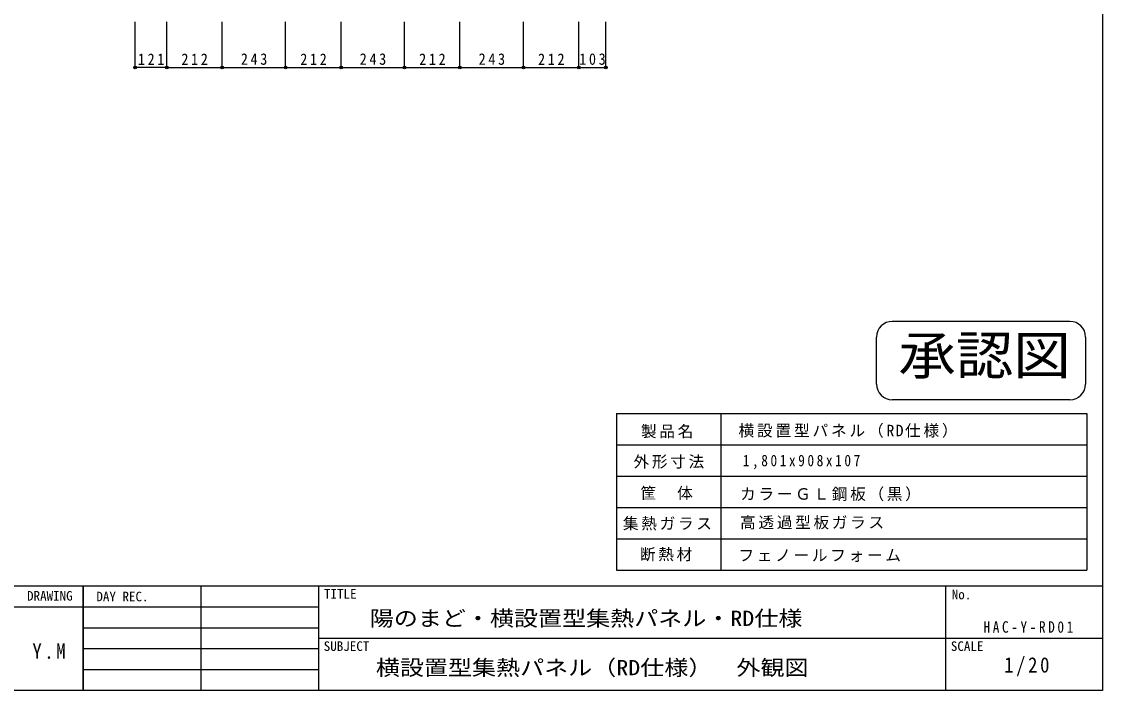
# Model space of a CAD drawing. Units: millimetres at full size, sheet at 1:20. Extents: x -8423 to 8057, y -10732 to 12708.
# Drawn here: x 3921 to 8057, y -10732 to -8173 of the extents above; entities that cross this region are included whole.
import ezdxf
from ezdxf.enums import TextEntityAlignment as Align

# ---------------------------------------------------------------- set-up
doc = ezdxf.new("R2010")
doc.units = ezdxf.units.MM
doc.header["$LTSCALE"] = 20
doc.header["$PDMODE"] = 32
doc.header["$PDSIZE"] = 10
doc.layers.add('0-0', color=4, linetype='Continuous')
doc.styles.add('ＭＳ ゴシック', font='')
doc.styles.get('ＭＳ ゴシック').set_extended_font_data('MS Gothic')

msp = doc.modelspace()

# ---------------------------------------------------------------- linework, layer by layer
at = {"layer": '0-0', "color": 5}
for p, q in [((8057.46, -5112.42), (8057.46, -10732.42)), ((-22.54, -10332.42), (8057.46, -10332.42)), ((8057.46, -10732.42), (-22.54, -10732.42))]:
    msp.add_line(p, q, dxfattribs=at)
at = {"layer": '0-0'}
for p, q in [((4355.85, -8348.68), (4355.85, -8173.7)), ((4476.85, -8348.68), (4476.85, -8173.7)), ((4476.85, -8348.68), (4476.85, -8173.7)), ((4688.85, -8348.68), (4688.85, -8173.7)), ((4931.85, -8348.68), (4931.85, -8173.7)), ((5143.85, -8348.68), (5143.85, -8173.7)), ((5386.85, -8348.68), (5386.85, -8173.7)), ((5598.85, -8348.68), (5598.85, -8173.7)), ((5841.85, -8348.68), (5841.85, -8173.7)), ((6053.85, -8348.68), (6053.85, -8173.7)), ((6156.85, -8348.68), (6156.85, -8173.7)), ((4476.85, -8348.68), (4355.85, -8348.68)), ((4476.85, -8348.68), (4688.85, -8348.68)), ((4688.85, -8348.68), (4931.85, -8348.68)), ((4931.85, -8348.68), (5143.85, -8348.68)), ((5143.85, -8348.68), (5386.85, -8348.68)), ((5386.85, -8348.68), (5598.85, -8348.68)), ((5598.85, -8348.68), (5841.85, -8348.68)), ((5841.85, -8348.68), (6053.85, -8348.68)), ((6053.85, -8348.68), (6156.85, -8348.68))]:
    msp.add_line(p, q, dxfattribs=at)
at = {"layer": '0-0', "color": 6}
for p, q in [((7933.14, -9320.14), (7253.14, -9320.14)), ((7193.14, -9560.14), (7193.14, -9380.14)), ((7993.14, -9380.14), (7993.14, -9560.14)), ((7933.14, -9620.14), (7253.14, -9620.14))]:
    msp.add_line(p, q, dxfattribs=at)
at = {"layer": '0-0', "color": 7}
for p, q in [((6197.46, -9672.42), (6197.46, -10272.42)), ((6197.46, -9672.42), (7997.46, -9672.42)), ((6597.46, -9672.42), (6597.46, -10272.42)), ((7997.46, -9672.42), (7997.46, -10272.42)), ((6197.46, -9792.42), (7997.46, -9792.42)), ((6197.46, -9912.42), (7997.46, -9912.42)), ((6197.46, -10032.42), (7997.46, -10032.42)), ((6197.46, -10152.42), (7997.46, -10152.42)), ((6197.46, -10272.42), (7997.46, -10272.42)), ((4157.46, -10332.42), (4157.46, -10732.42)), ((4607.46, -10332.42), (4607.46, -10732.42))]:
    msp.add_line(p, q, dxfattribs=at)
at = {"layer": '0-0', "color": 2}
for p, q in [((4157.46, -10732.42), (4157.46, -10332.42)), ((5057.46, -10332.42), (5057.46, -10732.42)), ((7457.46, -10332.42), (7457.46, -10732.42)), ((3297.46, -10412.42), (4157.46, -10412.42)), ((4157.46, -10412.42), (5057.46, -10412.42)), ((4157.46, -10492.42), (5057.46, -10492.42)), ((5057.46, -10532.42), (8057.46, -10532.42)), ((4157.46, -10572.42), (5057.46, -10572.42)), ((4157.46, -10652.42), (5057.46, -10652.42))]:
    msp.add_line(p, q, dxfattribs=at)
at = {"layer": '0-0', "color": 6}
for centre, start, end in [((7253.14, -9380.14), 90, 180), ((7933.14, -9380.14), 0, 90), ((7253.14, -9560.14), 180, 270), ((7933.14, -9560.14), 270, 0)]:
    msp.add_arc(centre, 60, start, end, dxfattribs=at)
at = {"layer": '0-0', "color": 5}
for p in [(4355.85, -8348.68), (4476.85, -8348.68), (4688.85, -8348.68), (4931.85, -8348.68), (5143.85, -8348.68), (5386.85, -8348.68), (5598.85, -8348.68), (5841.85, -8348.68), (6053.85, -8348.68), (6156.85, -8348.68)]:
    msp.add_point(p, dxfattribs=at)

# ---------------------------------------------------------------- texts
at = {"layer": '0-0', "color": 6, "style": 'ＭＳ ゴシック', "width": 1.1}
msp.add_text('承認図', height=146.6, dxfattribs=at).set_placement((7276.66, -9567.26), align=Align.BOTTOM_LEFT)
at = {"layer": '0-0', "style": 'ＭＳ ゴシック'}
for s, p in [('DRAWING', (3942.08, -10399.78)), ('DAY REC.', (4207.46, -10402.42)), ('TITLE', (5078.51, -10392.01)), ('No.', (7481, -10394.75)), ('SUBJECT', (5077.46, -10592.42)), ('SCALE', (7477.46, -10592.42))]:
    msp.add_text(s, height=36.66, dxfattribs=at).set_placement(p, align=Align.BOTTOM_LEFT)
at = {"layer": '0-0', "color": 7, "style": 'ＭＳ ゴシック', "width": 1.15}
for s, p in [('陽のまど・横設置型集熱パネル・RD仕様', (5253.65, -10503.59)), ('横設置型集熱パネル（RD仕様）\u3000外観図', (5277.15, -10692.27))]:
    msp.add_text(s, height=58.65, dxfattribs=at).set_placement(p, align=Align.BOTTOM_LEFT)
at = {"layer": '0-0', "color": 7, "attachment_point": 7, "style": 'ＭＳ ゴシック'}
for s, insert, char_height in [('\\T1.38;\\W0.9;121', (4366.35, -8338.68), 43.99), ('\\T1.38;\\W0.9;212', (4532.85, -8338.68), 43.99), ('\\T1.38;\\W0.9;243', (4760.35, -8338.68), 43.99), ('\\T1.38;\\W0.9;212', (4987.85, -8338.68), 43.99), ('\\T1.38;\\W0.9;243', (5215.35, -8338.68), 43.99), ('\\T1.38;\\W0.9;212', (5442.85, -8338.68), 43.99), ('\\T1.38;\\W0.9;243', (5670.35, -8338.68), 43.99), ('\\T1.38;\\W0.9;212', (5897.85, -8338.68), 43.99), ('\\T1.38;\\W0.9;103', (6055.35, -8338.68), 43.99), ('\\T1.17;製品名', (6291.64, -9767.68), 43.99), ('\\T1.18;横設置型パネル（RD仕様）', (6664.85, -9765.64), 43.99), ('\\T1.17;外形寸法', (6263.09, -9883.92), 43.99), ('\\T1.39;\\W0.85;1,801x908x107', (6681.16, -9885.96), 43.99), ('\\T1.17;筐\u3000体', (6289.6, -10004.24), 43.99), ('\\T1.17;カラーＧＬ鋼板（黒）', (6670.96, -10008.32), 43.99), ('\\T1.17;集熱ガラス', (6222.3, -10120.49), 43.99), ('\\T1.17;高透過型板ガラス', (6670.96, -10116.41), 43.99), ('\\T1.17;断熱材', (6287.56, -10238.77), 43.99), ('\\T1.17;フェノールフォーム', (6664.85, -10240.81), 43.99), ('\\T1.39;\\W0.85;HAC-Y-RD01', (7602.46, -10512.42), 43.99), ('\\T1.27;\\W0.9;Y.M', (3962.46, -10612.42), 58.65), ('\\T1.28;\\W0.9;1/20', (7681.14, -10678.52), 58.65)]:
    msp.add_mtext(s, dxfattribs=dict(at, insert=insert, char_height=char_height))

doc.saveas('drawing.dxf')
